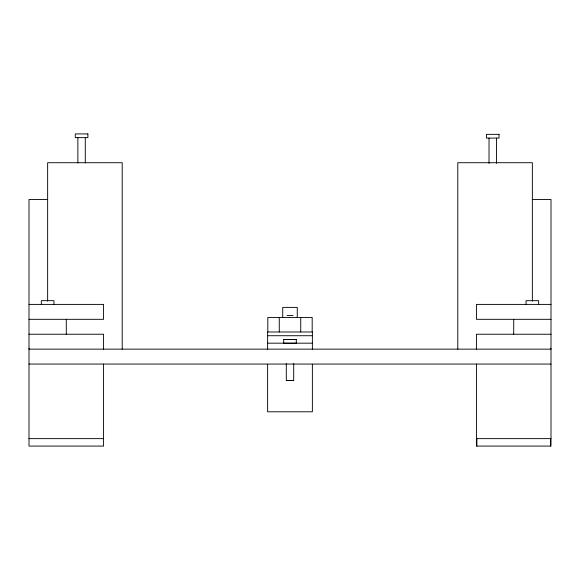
<?xml version="1.0" encoding="UTF-8"?>
<svg xmlns="http://www.w3.org/2000/svg" width="580" height="580" viewBox="0 0 580 580"><rect width="100%" height="100%" fill="white"/><g stroke="black" fill="none" stroke-linecap="round" stroke-linejoin="round"><path stroke-width="0.87" d="M283.7 339.438L296.3 339.438L296.3 343.186L290 343.28L283.7 343.186L283.7 339.438L296.3 339.459M286.295 363.587L286.295 380.465L293.705 380.451L293.705 363.587M293.705 380.465L286.295 380.465M47.698 199.491L29 199.491L29 446.085L103.574 446.085L103.574 364.059M532.302 199.491L551 199.491L551 446.085L476.426 446.085L476.426 364.059M29 304.399L103.574 304.399L103.574 319.319L29 319.319M551 304.399L476.426 304.399L476.426 319.319L551 319.319M287.02 315.585L292.98 315.585M29 334.232L103.574 334.232L103.574 349.145M551 334.232L476.426 334.232L476.426 349.145M267.626 335.719L312.373 335.719M267.626 343.179L312.373 343.179M29 348.631L29.457 348.631M550.543 348.631L551 348.631M29 349.145L551 349.145M29 364.059L551 364.059M29 438.632L103.574 438.632M476.426 438.632L551 438.632M550.543 438.632L550.543 446.085M538.66 304.399L538.66 300.672L526.053 300.672L526.053 304.399M532.36 301.18L532.36 162.719L457.787 162.719L457.787 349.145M513.713 319.319L513.713 334.232M496.436 138.076L496.436 163.386M489.02 138.076L489.02 163.386M476.89 438.632L476.89 446.085M312.373 349.145L312.373 331.992L267.626 331.992L267.626 349.145M312.373 364.356L312.373 411.786L267.626 411.786L267.626 364.356M312.185 331.992L312.185 317.449L267.815 317.449L267.815 331.992M300.73 317.449L300.73 331.992M297.272 317.449L297.272 307.385L282.728 307.385L282.728 317.449M279.27 317.449L279.27 331.992M122.213 349.145L122.213 162.719L47.64 162.719L47.64 301.18M85.289 137.641L85.289 162.951M77.872 137.641L77.872 162.951M66.287 319.319L66.287 334.232M53.947 304.399L53.947 300.672L41.34 300.672L41.34 304.399M87.885 133.915L75.277 133.915L75.277 137.641L87.885 137.641L87.885 133.915M499.032 134.35L486.424 134.35L486.424 138.076L499.032 138.076L499.032 134.35"/></g></svg>
